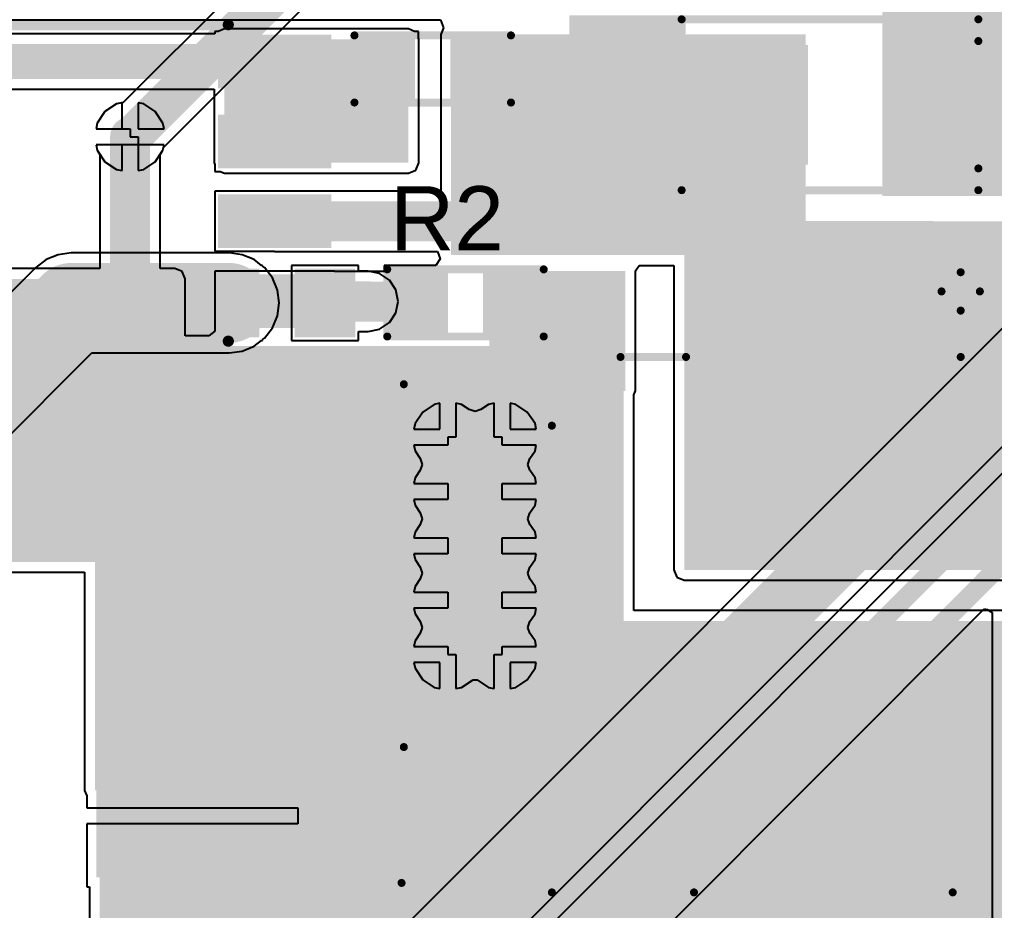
# Model space of a CAD drawing. Header units: millimetres. Extents: x 0 to 214, y 0 to 214.
# Drawn here: x 3.438 to 4.048, y 0.333 to 0.89 of the extents above; entities that cross this region are included whole.
import ezdxf

# ---------------------------------------------------------------- set-up
doc = ezdxf.new("R2010")
doc.units = ezdxf.units.MM
doc.header["$MEASUREMENT"] = 0
for name, color, linetype in [('BottomLayer', 5, 'Continuous'), ('BottomPaste', 16, 'Continuous'), ('BottomSolder', 6, 'Continuous'), ('TopLayer', 1, 'Continuous'), ('TopOverlay', 2, 'Continuous'), ('TopPaste', 8, 'Continuous'), ('TopSolder', 216, 'Continuous'), ('ViaHoleLayer', 16, 'Continuous')]:
    doc.layers.add(name, color=color, linetype=linetype)
doc.styles.add('Arial', font='', dxfattribs={"height": 0.2})
doc.styles.get('Arial').set_extended_font_data('Arial')

# ---------------------------------------------------------------- blocks, each defined once
blk = doc.blocks.new('SMA_2')
at = {"layer": 'TopLayer'}
for points in [[(-0.12795, 0.03346), (-0.02953, 0.03346), (-0.02953, -0.03346), (-0.12795, -0.03346)], [(0.02953, 0.03346), (0.12795, 0.03346), (0.12795, -0.03346), (0.02953, -0.03346)]]:
    blk.add_hatch(color=1, dxfattribs=at).paths.add_polyline_path(points)
at = {"layer": 'TopOverlay'}
for points in [[(-0.175, -0.05597), (-0.12906, -0.05597), (-0.12906, 0.05598), (-0.175, 0.05598)], [(-0.12992, 0.03638), (-0.1022, 0.03638), (-0.1022, 0.05598), (-0.12992, 0.05598)], [(-0.12992, -0.05598), (-0.1022, -0.05598), (-0.1022, -0.03638), (-0.12992, -0.03638)]]:
    blk.add_hatch(color=2, dxfattribs=at).paths.add_polyline_path(points)
at = {"layer": 'TopPaste'}
for points in [[(-0.12795, 0.03346), (-0.02953, 0.03346), (-0.02953, -0.03346), (-0.12795, -0.03346)], [(0.02953, 0.03346), (0.12795, 0.03346), (0.12795, -0.03346), (0.02953, -0.03346)]]:
    blk.add_hatch(color=8, dxfattribs=at).paths.add_polyline_path(points)
at = {"layer": 'TopSolder'}
for points in [[(-0.13195, 0.03746), (-0.02553, 0.03746), (-0.02553, -0.03746), (-0.13195, -0.03746)], [(0.02553, 0.03746), (0.13195, 0.03746), (0.13195, -0.03746), (0.02553, -0.03746)]]:
    blk.add_hatch(color=216, dxfattribs=at).paths.add_polyline_path(points)
at = {"layer": 'TopOverlay', "const_width": 0.005}
for points in [[(-0.10465, 0.05345), (0.08115, 0.05345)], [(0.08115, 0.03985), (0.08115, 0.05345)], [(0.08115, -0.05345), (0.08115, -0.03985)], [(-0.10465, -0.05345), (0.08115, -0.05345)]]:
    blk.add_lwpolyline(points, dxfattribs=at)
at = {"layer": 'TopOverlay', "const_width": 0.0025}
for points in [[(-0.1059, 0.05345, 1), (-0.1034, 0.05345, 1)], [(0.0799, 0.05345, 1), (0.0824, 0.05345, 1)], [(0.0799, 0.05345, 1), (0.0824, 0.05345, 1)], [(0.0799, 0.03985, 1), (0.0824, 0.03985, 1)], [(0.0799, -0.03985, 1), (0.0824, -0.03985, 1)], [(-0.1059, -0.05345, 1), (-0.1034, -0.05345, 1)], [(0.0799, -0.05345, 1), (0.0824, -0.05345, 1)], [(0.0799, -0.05345, 1), (0.0824, -0.05345, 1)]]:
    blk.add_lwpolyline(points, format="xyb", close=True, dxfattribs=at)
blk = doc.blocks.new('SOIC_8_207')
at = {"layer": 'TopLayer'}
for points in [[(-0.0735, 0.0622), (-0.1365, 0.0622), (-0.1365, 0.0878), (-0.0735, 0.0878)], [(0.13909, 0.0622), (0.0761, 0.0622), (0.0761, 0.0878), (0.13909, 0.0878)], [(-0.0735, 0.0122), (-0.1365, 0.0122), (-0.1365, 0.0378), (-0.0735, 0.0378)], [(0.13909, 0.0122), (0.0761, 0.0122), (0.0761, 0.0378), (0.13909, 0.0378)], [(-0.0735, -0.0378), (-0.1365, -0.0378), (-0.1365, -0.0122), (-0.0735, -0.0122)], [(0.13909, -0.0378), (0.0761, -0.0378), (0.0761, -0.0122), (0.13909, -0.0122)], [(-0.0735, -0.0878), (-0.1365, -0.0878), (-0.1365, -0.0622), (-0.0735, -0.0622)], [(0.13909, -0.0878), (0.0761, -0.0878), (0.0761, -0.0622), (0.13909, -0.0622)]]:
    blk.add_hatch(color=1, dxfattribs=at).paths.add_polyline_path(points)
at = {"layer": 'TopPaste'}
for points in [[(-0.0735, 0.0622), (-0.1365, 0.0622), (-0.1365, 0.0878), (-0.0735, 0.0878)], [(0.13909, 0.0622), (0.0761, 0.0622), (0.0761, 0.0878), (0.13909, 0.0878)], [(-0.0735, 0.0122), (-0.1365, 0.0122), (-0.1365, 0.0378), (-0.0735, 0.0378)], [(0.13909, 0.0122), (0.0761, 0.0122), (0.0761, 0.0378), (0.13909, 0.0378)], [(-0.0735, -0.0378), (-0.1365, -0.0378), (-0.1365, -0.0122), (-0.0735, -0.0122)], [(0.13909, -0.0378), (0.0761, -0.0378), (0.0761, -0.0122), (0.13909, -0.0122)], [(-0.0735, -0.0878), (-0.1365, -0.0878), (-0.1365, -0.0622), (-0.0735, -0.0622)], [(0.13909, -0.0878), (0.0761, -0.0878), (0.0761, -0.0622), (0.13909, -0.0622)]]:
    blk.add_hatch(color=8, dxfattribs=at).paths.add_polyline_path(points)
at = {"layer": 'TopSolder'}
for points in [[(-0.0695, 0.0582), (-0.1405, 0.0582), (-0.1405, 0.0918), (-0.0695, 0.0918)], [(0.14309, 0.0582), (0.0721, 0.0582), (0.0721, 0.0918), (0.14309, 0.0918)], [(-0.0695, 0.0082), (-0.1405, 0.0082), (-0.1405, 0.0418), (-0.0695, 0.0418)], [(0.14309, 0.0082), (0.0721, 0.0082), (0.0721, 0.0418), (0.14309, 0.0418)], [(-0.0695, -0.0418), (-0.1405, -0.0418), (-0.1405, -0.0082), (-0.0695, -0.0082)], [(0.14309, -0.0418), (0.0721, -0.0418), (0.0721, -0.0082), (0.14309, -0.0082)], [(-0.0695, -0.0918), (-0.1405, -0.0918), (-0.1405, -0.0582), (-0.0695, -0.0582)], [(0.14309, -0.0918), (0.0721, -0.0918), (0.0721, -0.0582), (0.14309, -0.0582)]]:
    blk.add_hatch(color=216, dxfattribs=at).paths.add_polyline_path(points)
at = {"layer": 'TopOverlay'}
for points, const_width in [([(-0.12253, 0.101, 1), (-0.13147, 0.101, 1)], 0.007), ([(-0.13322, 0.101, 1), (-0.12972, 0.101, 1)], 0.0035), ([(-0.12428, 0.101, 1), (-0.12078, 0.101, 1)], 0.0035), ([(-0.08025, 0.098, 1), (-0.07675, 0.098, 1)], 0.0035), ([(0.07675, 0.098, 1), (0.08025, 0.098, 1)], 0.0035), ([(-0.08025, -0.1, 1), (-0.07675, -0.1, 1)], 0.0035), ([(0.07675, -0.1, 1), (0.08025, -0.1, 1)], 0.0035)]:
    blk.add_lwpolyline(points, format="xyb", close=True, dxfattribs=dict(at, const_width=const_width))
at = {"layer": 'TopOverlay', "const_width": 0.007}
for points in [[(-0.0785, 0.098), (0.0785, 0.098)], [(-0.0785, -0.1), (0.0785, -0.1)]]:
    blk.add_lwpolyline(points, dxfattribs=at)
blk = doc.blocks.new('RES_0603_210')
at = {"layer": 'TopLayer'}
for points in [[(-0.015, 0.0175), (-0.015, -0.0175), (-0.045, -0.0175), (-0.045, 0.0175)], [(0.045, 0.0175), (0.045, -0.0175), (0.015, -0.0175), (0.015, 0.0175)]]:
    blk.add_hatch(color=1, dxfattribs=at).paths.add_polyline_path(points)
at = {"layer": 'TopPaste'}
for points in [[(-0.015, 0.0175), (-0.015, -0.0175), (-0.045, -0.0175), (-0.045, 0.0175)], [(0.045, 0.0175), (0.045, -0.0175), (0.015, -0.0175), (0.015, 0.0175)]]:
    blk.add_hatch(color=8, dxfattribs=at).paths.add_polyline_path(points)
at = {"layer": 'TopSolder'}
for points in [[(-0.011, 0.0215), (-0.011, -0.0215), (-0.049, -0.0215), (-0.049, 0.0215)], [(0.049, 0.0215), (0.049, -0.0215), (0.011, -0.0215), (0.011, 0.0215)]]:
    blk.add_hatch(color=216, dxfattribs=at).paths.add_polyline_path(points)
at = {"layer": 'TopOverlay', "const_width": 0.005}
for points in [[(-0.049, 0.021), (0.049, 0.021)], [(-0.049, -0.021), (-0.049, 0.021)], [(0.049, -0.021), (0.049, 0.021)], [(-0.049, -0.021), (0.049, -0.021)]]:
    blk.add_lwpolyline(points, dxfattribs=at)
at = {"layer": 'TopOverlay', "const_width": 0.0025}
for points in [[(-0.05025, 0.021, 1), (-0.04775, 0.021, 1)], [(-0.05025, 0.021, 1), (-0.04775, 0.021, 1)], [(0.04775, 0.021, 1), (0.05025, 0.021, 1)], [(0.04775, 0.021, 1), (0.05025, 0.021, 1)], [(-0.05025, -0.021, 1), (-0.04775, -0.021, 1)], [(-0.05025, -0.021, 1), (-0.04775, -0.021, 1)], [(0.04775, -0.021, 1), (0.05025, -0.021, 1)], [(0.04775, -0.021, 1), (0.05025, -0.021, 1)]]:
    blk.add_lwpolyline(points, format="xyb", close=True, dxfattribs=at)
blk = doc.blocks.new('RES_0603_211')
at = {"layer": 'TopLayer'}
for points in [[(-0.015, 0.0175), (-0.015, -0.0175), (-0.045, -0.0175), (-0.045, 0.0175)], [(0.045, 0.0175), (0.045, -0.0175), (0.015, -0.0175), (0.015, 0.0175)]]:
    blk.add_hatch(color=1, dxfattribs=at).paths.add_polyline_path(points)
at = {"layer": 'TopPaste'}
for points in [[(-0.015, 0.0175), (-0.015, -0.0175), (-0.045, -0.0175), (-0.045, 0.0175)], [(0.045, 0.0175), (0.045, -0.0175), (0.015, -0.0175), (0.015, 0.0175)]]:
    blk.add_hatch(color=8, dxfattribs=at).paths.add_polyline_path(points)
at = {"layer": 'TopSolder'}
for points in [[(-0.011, 0.0215), (-0.011, -0.0215), (-0.049, -0.0215), (-0.049, 0.0215)], [(0.049, 0.0215), (0.049, -0.0215), (0.011, -0.0215), (0.011, 0.0215)]]:
    blk.add_hatch(color=216, dxfattribs=at).paths.add_polyline_path(points)
at = {"layer": 'TopOverlay', "const_width": 0.005}
for points in [[(0.049, 0.021), (-0.049, 0.021)], [(-0.049, 0.021), (-0.049, -0.021)], [(0.049, 0.021), (0.049, -0.021)], [(0.049, -0.021), (-0.049, -0.021)]]:
    blk.add_lwpolyline(points, dxfattribs=at)
at = {"layer": 'TopOverlay', "const_width": 0.0025}
for points in [[(-0.05025, 0.021, 1), (-0.04775, 0.021, 1)], [(-0.05025, 0.021, 1), (-0.04775, 0.021, 1)], [(0.04775, 0.021, 1), (0.05025, 0.021, 1)], [(0.04775, 0.021, 1), (0.05025, 0.021, 1)], [(-0.05025, -0.021, 1), (-0.04775, -0.021, 1)], [(-0.05025, -0.021, 1), (-0.04775, -0.021, 1)], [(0.04775, -0.021, 1), (0.05025, -0.021, 1)], [(0.04775, -0.021, 1), (0.05025, -0.021, 1)]]:
    blk.add_lwpolyline(points, format="xyb", close=True, dxfattribs=at)
blk = doc.blocks.new('RES_0603_B_212')
at = {"layer": 'BottomLayer'}
for points in [[(-0.045, -0.0175), (-0.045, 0.0175), (-0.015, 0.0175), (-0.015, -0.0175)], [(0.015, -0.0175), (0.015, 0.0175), (0.045, 0.0175), (0.045, -0.0175)]]:
    blk.add_hatch(color=5, dxfattribs=at).paths.add_polyline_path(points)
at = {"layer": 'BottomPaste'}
for points in [[(-0.045, -0.0175), (-0.045, 0.0175), (-0.015, 0.0175), (-0.015, -0.0175)], [(0.015, -0.0175), (0.015, 0.0175), (0.045, 0.0175), (0.045, -0.0175)]]:
    blk.add_hatch(color=16, dxfattribs=at).paths.add_polyline_path(points)
at = {"layer": 'BottomSolder'}
for points in [[(-0.049, -0.0215), (-0.049, 0.0215), (-0.011, 0.0215), (-0.011, -0.0215)], [(0.011, -0.0215), (0.011, 0.0215), (0.049, 0.0215), (0.049, -0.0215)]]:
    blk.add_hatch(color=6, dxfattribs=at).paths.add_polyline_path(points)
blk = doc.blocks.new('VT1H471MI135000CE0_221')
at = {"layer": 'TopLayer'}
for points in [[(-0.32461, 0.03445), (-0.08051, 0.03445), (-0.08051, -0.03445), (-0.32461, -0.03445)], [(0.08051, 0.03445), (0.32461, 0.03445), (0.32461, -0.03445), (0.08051, -0.03445)]]:
    blk.add_hatch(color=1, dxfattribs=at).paths.add_polyline_path(points)
at = {"layer": 'TopPaste'}
for points in [[(-0.32461, 0.03445), (-0.08051, 0.03445), (-0.08051, -0.03445), (-0.32461, -0.03445)], [(0.08051, 0.03445), (0.32461, 0.03445), (0.32461, -0.03445), (0.08051, -0.03445)]]:
    blk.add_hatch(color=8, dxfattribs=at).paths.add_polyline_path(points)
at = {"layer": 'TopSolder'}
for points in [[(-0.32861, 0.03845), (-0.07651, 0.03845), (-0.07651, -0.03845), (-0.32861, -0.03845)], [(0.07651, 0.03845), (0.32861, 0.03845), (0.32861, -0.03845), (0.07651, -0.03845)]]:
    blk.add_hatch(color=216, dxfattribs=at).paths.add_polyline_path(points)
at = {"layer": 'TopOverlay'}
for points, const_width in [([(-0.26961, 0.13617), (-0.13578, 0.27)], 0.005), ([(-0.13578, 0.27), (0.269, 0.27)], 0.005), ([(0.269, 0.043), (0.269, 0.27)], 0.005), ([(-0.26961, 0.13617), (-0.26842, 0.042)], 0.005), ([(-0.30956, 0.048), (-0.30956, 0.108)], 0.01), ([(-0.33956, 0.077), (-0.27956, 0.077)], 0.01), ([(0.28422, 0.057), (0.34422, 0.057)], 0.01), ([(-0.26488, -0.1389), (-0.26367, -0.04299)], 0.005), ([(0.26758, -0.268), (0.26758, -0.042)], 0.005), ([(-0.26488, -0.1389), (-0.13578, -0.268)], 0.005), ([(-0.13578, -0.268), (0.26758, -0.268)], 0.005)]:
    blk.add_lwpolyline(points, dxfattribs=dict(at, const_width=const_width))
for points, const_width in [([(-0.13703, 0.27, 1), (-0.13453, 0.27, 1)], 0.0025), ([(-0.13703, 0.27, 1), (-0.13453, 0.27, 1)], 0.0025), ([(0.26775, 0.27, 1), (0.27025, 0.27, 1)], 0.0025), ([(0.26775, 0.27, 1), (0.27025, 0.27, 1)], 0.0025), ([(-0.27086, 0.13617, 1), (-0.26836, 0.13617, 1)], 0.0025), ([(-0.27086, 0.13617, 1), (-0.26836, 0.13617, 1)], 0.0025), ([(-0.31206, 0.108, 1), (-0.30706, 0.108, 1)], 0.005), ([(-0.34206, 0.077, 1), (-0.33706, 0.077, 1)], 0.005), ([(-0.28206, 0.077, 1), (-0.27706, 0.077, 1)], 0.005), ([(0.28172, 0.057, 1), (0.28672, 0.057, 1)], 0.005), ([(0.34172, 0.057, 1), (0.34672, 0.057, 1)], 0.005), ([(-0.31206, 0.048, 1), (-0.30706, 0.048, 1)], 0.005), ([(-0.26967, 0.042, 1), (-0.26717, 0.042, 1)], 0.0025), ([(0.26775, 0.043, 1), (0.27025, 0.043, 1)], 0.0025), ([(-0.26492, -0.04299, 1), (-0.26242, -0.04299, 1)], 0.0025), ([(0.26633, -0.042, 1), (0.26883, -0.042, 1)], 0.0025), ([(-0.26613, -0.1389, 1), (-0.26363, -0.1389, 1)], 0.0025), ([(-0.26613, -0.1389, 1), (-0.26363, -0.1389, 1)], 0.0025), ([(-0.13703, -0.268, 1), (-0.13453, -0.268, 1)], 0.0025), ([(-0.13703, -0.268, 1), (-0.13453, -0.268, 1)], 0.0025), ([(0.26633, -0.268, 1), (0.26883, -0.268, 1)], 0.0025), ([(0.26633, -0.268, 1), (0.26883, -0.268, 1)], 0.0025)]:
    blk.add_lwpolyline(points, format="xyb", close=True, dxfattribs=dict(at, const_width=const_width))
blk = doc.blocks.new('UWX1E101MCL1GB_222')
at = {"layer": 'TopLayer'}
for points in [[(-0.03937, 0.06496), (-0.03937, -0.06496), (-0.24803, -0.06496), (-0.24803, 0.06496)], [(0.24803, 0.06496), (0.24803, -0.06496), (0.03937, -0.06496), (0.03937, 0.06496)]]:
    blk.add_hatch(color=1, dxfattribs=at).paths.add_polyline_path(points)
at = {"layer": 'TopPaste'}
for points in [[(-0.03937, 0.06496), (-0.03937, -0.06496), (-0.24803, -0.06496), (-0.24803, 0.06496)], [(0.24803, 0.06496), (0.24803, -0.06496), (0.03937, -0.06496), (0.03937, 0.06496)]]:
    blk.add_hatch(color=8, dxfattribs=at).paths.add_polyline_path(points)
at = {"layer": 'TopSolder'}
for points in [[(-0.03537, 0.06896), (-0.03537, -0.06896), (-0.25203, -0.06896), (-0.25203, 0.06896)], [(0.25203, 0.06896), (0.25203, -0.06896), (0.03537, -0.06896), (0.03537, 0.06896)]]:
    blk.add_hatch(color=216, dxfattribs=at).paths.add_polyline_path(points)
at = {"layer": 'TopOverlay', "const_width": 0.005}
for points in [[(-0.167, 0.127), (-0.124, 0.17)], [(0.168, 0.17), (-0.124, 0.17)], [(0.168, 0.081), (0.168, 0.17)], [(-0.167, 0.086), (-0.167, 0.127)], [(-0.208, 0.074), (-0.208, 0.098)], [(-0.196, 0.086), (-0.22, 0.086)], [(0.168, -0.17), (0.168, -0.081)], [(-0.167, -0.127), (-0.167, -0.086)], [(-0.124, -0.17), (-0.167, -0.127)], [(0.168, -0.17), (-0.124, -0.17)]]:
    blk.add_lwpolyline(points, dxfattribs=at)
at = {"layer": 'TopOverlay', "const_width": 0.0025}
for points in [[(-0.12525, 0.17, 1), (-0.12275, 0.17, 1)], [(-0.12525, 0.17, 1), (-0.12275, 0.17, 1)], [(0.16675, 0.17, 1), (0.16925, 0.17, 1)], [(0.16675, 0.17, 1), (0.16925, 0.17, 1)], [(-0.16825, 0.127, 1), (-0.16575, 0.127, 1)], [(-0.16825, 0.127, 1), (-0.16575, 0.127, 1)], [(-0.20925, 0.098, 1), (-0.20675, 0.098, 1)], [(-0.22125, 0.086, 1), (-0.21875, 0.086, 1)], [(-0.19725, 0.086, 1), (-0.19475, 0.086, 1)], [(-0.16825, 0.086, 1), (-0.16575, 0.086, 1)], [(0.16675, 0.081, 1), (0.16925, 0.081, 1)], [(-0.20925, 0.074, 1), (-0.20675, 0.074, 1)], [(0.16675, -0.081, 1), (0.16925, -0.081, 1)], [(-0.16825, -0.086, 1), (-0.16575, -0.086, 1)], [(-0.16825, -0.127, 1), (-0.16575, -0.127, 1)], [(-0.16825, -0.127, 1), (-0.16575, -0.127, 1)], [(-0.12525, -0.17, 1), (-0.12275, -0.17, 1)], [(-0.12525, -0.17, 1), (-0.12275, -0.17, 1)], [(0.16675, -0.17, 1), (0.16925, -0.17, 1)], [(0.16675, -0.17, 1), (0.16925, -0.17, 1)]]:
    blk.add_lwpolyline(points, format="xyb", close=True, dxfattribs=at)

msp = doc.modelspace()

# ---------------------------------------------------------------- hatches: boundary and pattern name
at = {"layer": 'BottomLayer'}
h = msp.add_hatch(color=5, dxfattribs=at)
edge = h.paths.add_edge_path()
edge.add_arc((3.507, 0.817), 0.01181, 0, 360)
h = msp.add_hatch(color=5, dxfattribs=at)
edge = h.paths.add_edge_path()
edge.add_arc((3.656, 0.714), 0.01181, 0, 360)
h = msp.add_hatch(color=5, dxfattribs=at)
edge = h.paths.add_edge_path()
edge.add_arc((3.706, 0.629), 0.01181, 0, 360)
h = msp.add_hatch(color=5, dxfattribs=at)
edge = h.paths.add_edge_path()
edge.add_arc((3.74, 0.629), 0.01181, 0, 360)
h = msp.add_hatch(color=5, dxfattribs=at)
edge = h.paths.add_edge_path()
edge.add_arc((3.706, 0.595), 0.01181, 0, 360)
h = msp.add_hatch(color=5, dxfattribs=at)
edge = h.paths.add_edge_path()
edge.add_arc((3.74, 0.595), 0.01181, 0, 360)
h = msp.add_hatch(color=5, dxfattribs=at)
edge = h.paths.add_edge_path()
edge.add_arc((3.706, 0.561), 0.01181, 0, 360)
h = msp.add_hatch(color=5, dxfattribs=at)
edge = h.paths.add_edge_path()
edge.add_arc((3.74, 0.561), 0.01181, 0, 360)
h = msp.add_hatch(color=5, dxfattribs=at)
edge = h.paths.add_edge_path()
edge.add_arc((3.706, 0.527), 0.01181, 0, 360)
h = msp.add_hatch(color=5, dxfattribs=at)
edge = h.paths.add_edge_path()
edge.add_arc((3.74, 0.527), 0.01181, 0, 360)
h = msp.add_hatch(color=5, dxfattribs=at)
edge = h.paths.add_edge_path()
edge.add_arc((3.706, 0.493), 0.01181, 0, 360)
h = msp.add_hatch(color=5, dxfattribs=at)
edge = h.paths.add_edge_path()
edge.add_arc((3.74, 0.493), 0.01181, 0, 360)
at = {"layer": 'BottomSolder'}
h = msp.add_hatch(color=6, dxfattribs=at)
edge = h.paths.add_edge_path()
edge.add_arc((3.507, 0.817), 0.00591, 0, 360)
h = msp.add_hatch(color=6, dxfattribs=at)
edge = h.paths.add_edge_path()
edge.add_arc((3.656, 0.714), 0.00591, 0, 360)
h = msp.add_hatch(color=6, dxfattribs=at)
edge = h.paths.add_edge_path()
edge.add_arc((3.706, 0.629), 0.00591, 0, 360)
h = msp.add_hatch(color=6, dxfattribs=at)
edge = h.paths.add_edge_path()
edge.add_arc((3.74, 0.629), 0.00591, 0, 360)
h = msp.add_hatch(color=6, dxfattribs=at)
edge = h.paths.add_edge_path()
edge.add_arc((3.706, 0.595), 0.00591, 0, 360)
h = msp.add_hatch(color=6, dxfattribs=at)
edge = h.paths.add_edge_path()
edge.add_arc((3.74, 0.595), 0.00591, 0, 360)
h = msp.add_hatch(color=6, dxfattribs=at)
edge = h.paths.add_edge_path()
edge.add_arc((3.706, 0.561), 0.00591, 0, 360)
h = msp.add_hatch(color=6, dxfattribs=at)
edge = h.paths.add_edge_path()
edge.add_arc((3.74, 0.561), 0.00591, 0, 360)
h = msp.add_hatch(color=6, dxfattribs=at)
edge = h.paths.add_edge_path()
edge.add_arc((3.706, 0.527), 0.00591, 0, 360)
h = msp.add_hatch(color=6, dxfattribs=at)
edge = h.paths.add_edge_path()
edge.add_arc((3.74, 0.527), 0.00591, 0, 360)
h = msp.add_hatch(color=6, dxfattribs=at)
edge = h.paths.add_edge_path()
edge.add_arc((3.706, 0.493), 0.00591, 0, 360)
h = msp.add_hatch(color=6, dxfattribs=at)
edge = h.paths.add_edge_path()
edge.add_arc((3.74, 0.493), 0.00591, 0, 360)
at = {"layer": 'TopLayer'}
for points in [[(3.978, 0.78), (4.097, 0.78), (4.097, 0.936), (3.978, 0.936)], [(3.708, 0.743), (3.93, 0.743), (3.93, 0.881), (3.708, 0.881)], [(3.56609, 0.80071), (3.68125, 0.80071), (3.68125, 0.878), (3.56609, 0.878)], [(3.854, 0.546), (4.094, 0.546), (4.094, 0.764), (3.854, 0.764)], [(3.732, 0.658), (3.817, 0.658), (3.817, 0.733), (3.732, 0.733)], [(2.576, 0.608), (3.535, 0.608), (3.535, 0.728), (2.576, 0.728)], [(2.573, 0.551), (3.762, 0.551), (3.762, 0.686), (2.573, 0.686)], [(3.485, 0.408), (3.816, 0.408), (3.816, 0.686), (3.485, 0.686)], [(3.488, 0.084), (4.219, 0.084), (4.219, 0.514), (3.488, 0.514)]]:
    msp.add_hatch(color=1, dxfattribs=at).paths.add_polyline_path(points)
h = msp.add_hatch(color=1, dxfattribs=at)
edge = h.paths.add_edge_path()
edge.add_arc((3.507, 0.817), 0.01181, 0, 360)
h = msp.add_hatch(color=1, dxfattribs=at)
edge = h.paths.add_edge_path()
edge.add_arc((3.656, 0.714), 0.01181, 0, 360)
h = msp.add_hatch(color=1, dxfattribs=at)
edge = h.paths.add_edge_path()
edge.add_arc((3.706, 0.629), 0.01181, 0, 360)
h = msp.add_hatch(color=1, dxfattribs=at)
edge = h.paths.add_edge_path()
edge.add_arc((3.74, 0.629), 0.01181, 0, 360)
h = msp.add_hatch(color=1, dxfattribs=at)
edge = h.paths.add_edge_path()
edge.add_arc((3.706, 0.595), 0.01181, 0, 360)
h = msp.add_hatch(color=1, dxfattribs=at)
edge = h.paths.add_edge_path()
edge.add_arc((3.74, 0.595), 0.01181, 0, 360)
h = msp.add_hatch(color=1, dxfattribs=at)
edge = h.paths.add_edge_path()
edge.add_arc((3.706, 0.561), 0.01181, 0, 360)
h = msp.add_hatch(color=1, dxfattribs=at)
edge = h.paths.add_edge_path()
edge.add_arc((3.74, 0.561), 0.01181, 0, 360)
h = msp.add_hatch(color=1, dxfattribs=at)
edge = h.paths.add_edge_path()
edge.add_arc((3.706, 0.527), 0.01181, 0, 360)
h = msp.add_hatch(color=1, dxfattribs=at)
edge = h.paths.add_edge_path()
edge.add_arc((3.74, 0.527), 0.01181, 0, 360)
h = msp.add_hatch(color=1, dxfattribs=at)
edge = h.paths.add_edge_path()
edge.add_arc((3.706, 0.493), 0.01181, 0, 360)
h = msp.add_hatch(color=1, dxfattribs=at)
edge = h.paths.add_edge_path()
edge.add_arc((3.74, 0.493), 0.01181, 0, 360)
at = {"layer": 'TopSolder'}
h = msp.add_hatch(color=216, dxfattribs=at)
edge = h.paths.add_edge_path()
edge.add_arc((3.507, 0.817), 0.00591, 0, 360)
h = msp.add_hatch(color=216, dxfattribs=at)
edge = h.paths.add_edge_path()
edge.add_arc((3.656, 0.714), 0.00591, 0, 360)
h = msp.add_hatch(color=216, dxfattribs=at)
edge = h.paths.add_edge_path()
edge.add_arc((3.706, 0.629), 0.00591, 0, 360)
h = msp.add_hatch(color=216, dxfattribs=at)
edge = h.paths.add_edge_path()
edge.add_arc((3.74, 0.629), 0.00591, 0, 360)
h = msp.add_hatch(color=216, dxfattribs=at)
edge = h.paths.add_edge_path()
edge.add_arc((3.706, 0.595), 0.00591, 0, 360)
h = msp.add_hatch(color=216, dxfattribs=at)
edge = h.paths.add_edge_path()
edge.add_arc((3.74, 0.595), 0.00591, 0, 360)
h = msp.add_hatch(color=216, dxfattribs=at)
edge = h.paths.add_edge_path()
edge.add_arc((3.706, 0.561), 0.00591, 0, 360)
h = msp.add_hatch(color=216, dxfattribs=at)
edge = h.paths.add_edge_path()
edge.add_arc((3.74, 0.561), 0.00591, 0, 360)
h = msp.add_hatch(color=216, dxfattribs=at)
edge = h.paths.add_edge_path()
edge.add_arc((3.706, 0.527), 0.00591, 0, 360)
h = msp.add_hatch(color=216, dxfattribs=at)
edge = h.paths.add_edge_path()
edge.add_arc((3.74, 0.527), 0.00591, 0, 360)
h = msp.add_hatch(color=216, dxfattribs=at)
edge = h.paths.add_edge_path()
edge.add_arc((3.706, 0.493), 0.00591, 0, 360)
h = msp.add_hatch(color=216, dxfattribs=at)
edge = h.paths.add_edge_path()
edge.add_arc((3.74, 0.493), 0.00591, 0, 360)
at = {"layer": 'ViaHoleLayer'}
h = msp.add_hatch(color=16, dxfattribs=at)
edge = h.paths.add_edge_path()
edge.add_arc((3.507, 0.817), 0.00591, 0, 360)
h = msp.add_hatch(color=16, dxfattribs=at)
edge = h.paths.add_edge_path()
edge.add_arc((3.656, 0.714), 0.00591, 0, 360)
h = msp.add_hatch(color=16, dxfattribs=at)
edge = h.paths.add_edge_path()
edge.add_arc((3.706, 0.629), 0.00591, 0, 360)
h = msp.add_hatch(color=16, dxfattribs=at)
edge = h.paths.add_edge_path()
edge.add_arc((3.74, 0.629), 0.00591, 0, 360)
h = msp.add_hatch(color=16, dxfattribs=at)
edge = h.paths.add_edge_path()
edge.add_arc((3.706, 0.595), 0.00591, 0, 360)
h = msp.add_hatch(color=16, dxfattribs=at)
edge = h.paths.add_edge_path()
edge.add_arc((3.74, 0.595), 0.00591, 0, 360)
h = msp.add_hatch(color=16, dxfattribs=at)
edge = h.paths.add_edge_path()
edge.add_arc((3.706, 0.561), 0.00591, 0, 360)
h = msp.add_hatch(color=16, dxfattribs=at)
edge = h.paths.add_edge_path()
edge.add_arc((3.74, 0.561), 0.00591, 0, 360)
h = msp.add_hatch(color=16, dxfattribs=at)
edge = h.paths.add_edge_path()
edge.add_arc((3.706, 0.527), 0.00591, 0, 360)
h = msp.add_hatch(color=16, dxfattribs=at)
edge = h.paths.add_edge_path()
edge.add_arc((3.74, 0.527), 0.00591, 0, 360)
h = msp.add_hatch(color=16, dxfattribs=at)
edge = h.paths.add_edge_path()
edge.add_arc((3.706, 0.493), 0.00591, 0, 360)
h = msp.add_hatch(color=16, dxfattribs=at)
edge = h.paths.add_edge_path()
edge.add_arc((3.74, 0.493), 0.00591, 0, 360)

# ---------------------------------------------------------------- linework, layer by layer
at = {"layer": 'BottomLayer'}
for p, q in [((3.64314, 0.97881), (3.50271, 0.83838)), ((3.52789, 0.81021), (3.67534, 0.95766)), ((3.49849, 0.83755), (3.49128, 0.83272)), ((3.50271, 0.83838), (3.49849, 0.83755)), ((3.49128, 0.83272), (3.48645, 0.82551)), ((3.48645, 0.82551), (3.48576, 0.822)), ((3.48576, 0.822), (3.507, 0.822)), ((3.507, 0.822), (3.507, 0.817)), ((3.502, 0.812), (3.48576, 0.812)), ((3.48576, 0.812), (3.48645, 0.80849)), ((3.502, 0.79576), (3.502, 0.812)), ((3.507, 0.817), (3.512, 0.817)), ((3.512, 0.817), (3.512, 0.79576)), ((3.48645, 0.80849), (3.49128, 0.80128)), ((3.52272, 0.80128), (3.52755, 0.80849)), ((3.52755, 0.80849), (3.52789, 0.81021)), ((3.49128, 0.80128), (3.49849, 0.79645)), ((3.51551, 0.79645), (3.52272, 0.80128)), ((3.49849, 0.79645), (3.502, 0.79576)), ((3.512, 0.79576), (3.51551, 0.79645)), ((4.14978, 0.79386), (3.65126, 0.29535)), ((3.68888, 0.25879), (4.19376, 0.76368)), ((4.19876, 0.75207), (3.75635, 0.30965)), ((3.45437, 0.74008), (3.44789, 0.73511)), ((3.46191, 0.7432), (3.45437, 0.74008)), ((3.47, 0.74427), (3.46191, 0.7432)), ((3.569, 0.74427), (3.47, 0.74427)), ((3.57709, 0.7432), (3.569, 0.74427)), ((3.58463, 0.74008), (3.57709, 0.7432)), ((3.5893, 0.7365), (3.58463, 0.74008)), ((3.44789, 0.73511), (3.41811, 0.70533)), ((3.44789, 0.73511), (3.44789, 0.73511)), ((3.59, 0.7365), (3.5893, 0.7365)), ((3.59, 0.73596), (3.59, 0.7365)), ((3.59111, 0.73511), (3.59, 0.73596)), ((3.59608, 0.72863), (3.59111, 0.73511)), ((3.65, 0.7365), (3.608, 0.7365)), ((3.608, 0.7365), (3.608, 0.6895)), ((3.65, 0.73286), (3.65, 0.7365)), ((3.656, 0.73286), (3.65, 0.73286)), ((3.66322, 0.73143), (3.656, 0.73286)), ((3.5992, 0.72109), (3.59608, 0.72863)), ((3.66934, 0.72734), (3.66322, 0.73143)), ((3.67343, 0.72122), (3.66934, 0.72734)), ((3.60027, 0.713), (3.5992, 0.72109)), ((3.67486, 0.714), (3.67343, 0.72122)), ((3.5992, 0.70491), (3.60027, 0.713)), ((3.67343, 0.70678), (3.67486, 0.714)), ((3.59608, 0.69737), (3.5992, 0.70491)), ((3.66934, 0.70066), (3.67343, 0.70678)), ((3.59111, 0.69089), (3.59608, 0.69737)), ((3.656, 0.69514), (3.66322, 0.69657)), ((3.66322, 0.69657), (3.66934, 0.70066)), ((3.59, 0.69004), (3.59111, 0.69089)), ((3.59, 0.6895), (3.59, 0.69004)), ((3.65, 0.6895), (3.65, 0.69514)), ((3.65, 0.69514), (3.656, 0.69514)), ((3.57709, 0.6828), (3.58463, 0.68592)), ((3.58463, 0.68592), (3.5893, 0.6895)), ((3.5893, 0.6895), (3.59, 0.6895)), ((3.608, 0.6895), (3.65, 0.6895)), ((3.41349, 0.61227), (3.48295, 0.68173)), ((3.48295, 0.68173), (3.569, 0.68173)), ((3.569, 0.68173), (3.57709, 0.6828)), ((3.69749, 0.64955), (3.69028, 0.64472)), ((3.701, 0.65024), (3.69749, 0.64955)), ((3.701, 0.634), (3.701, 0.65024)), ((3.71451, 0.64955), (3.711, 0.65024)), ((3.711, 0.65024), (3.711, 0.629)), ((3.71933, 0.64632), (3.71451, 0.64955)), ((3.73149, 0.64955), (3.72667, 0.64632)), ((3.735, 0.65024), (3.73149, 0.64955)), ((3.735, 0.629), (3.735, 0.65024)), ((3.74851, 0.64955), (3.745, 0.65024)), ((3.745, 0.65024), (3.745, 0.634)), ((3.75572, 0.64472), (3.74851, 0.64955)), ((3.69028, 0.64472), (3.68545, 0.63751)), ((3.723, 0.64514), (3.71933, 0.64632)), ((3.72667, 0.64632), (3.723, 0.64514)), ((3.76055, 0.63751), (3.75572, 0.64472)), ((3.68545, 0.63751), (3.68476, 0.634)), ((3.76124, 0.634), (3.76055, 0.63751)), ((3.68476, 0.634), (3.701, 0.634)), ((3.711, 0.629), (3.706, 0.629)), ((3.706, 0.629), (3.706, 0.624)), ((3.74, 0.629), (3.735, 0.629)), ((3.74, 0.624), (3.74, 0.629)), ((3.745, 0.634), (3.76124, 0.634)), ((3.706, 0.624), (3.68476, 0.624)), ((3.68476, 0.624), (3.68545, 0.62049)), ((3.76124, 0.624), (3.74, 0.624)), ((3.76055, 0.62049), (3.76124, 0.624)), ((3.68545, 0.62049), (3.68868, 0.61567)), ((3.75732, 0.61567), (3.76055, 0.62049)), ((3.68868, 0.61567), (3.68986, 0.612)), ((3.68986, 0.612), (3.68868, 0.60833)), ((3.75614, 0.612), (3.75732, 0.61567)), ((3.75732, 0.60833), (3.75614, 0.612)), ((3.68868, 0.60833), (3.68545, 0.60351)), ((3.76055, 0.60351), (3.75732, 0.60833)), ((3.68545, 0.60351), (3.68476, 0.6)), ((3.68476, 0.6), (3.706, 0.6)), ((3.706, 0.6), (3.706, 0.59)), ((3.74, 0.59), (3.74, 0.6)), ((3.74, 0.6), (3.76124, 0.6)), ((3.76124, 0.6), (3.76055, 0.60351)), ((3.706, 0.59), (3.68476, 0.59)), ((3.68476, 0.59), (3.68545, 0.58649)), ((3.68545, 0.58649), (3.68868, 0.58167)), ((3.76124, 0.59), (3.74, 0.59)), ((3.75732, 0.58167), (3.76055, 0.58649)), ((3.76055, 0.58649), (3.76124, 0.59)), ((3.68868, 0.58167), (3.68986, 0.578)), ((3.75614, 0.578), (3.75732, 0.58167)), ((3.68868, 0.57433), (3.68545, 0.56951)), ((3.68986, 0.578), (3.68868, 0.57433)), ((3.75732, 0.57433), (3.75614, 0.578)), ((3.76055, 0.56951), (3.75732, 0.57433)), ((3.68545, 0.56951), (3.68476, 0.566)), ((3.76124, 0.566), (3.76055, 0.56951)), ((3.68476, 0.566), (3.706, 0.566)), ((3.706, 0.566), (3.706, 0.556)), ((3.74, 0.556), (3.74, 0.566)), ((3.74, 0.566), (3.76124, 0.566)), ((3.706, 0.556), (3.68476, 0.556)), ((3.68476, 0.556), (3.68545, 0.55249)), ((3.76124, 0.556), (3.74, 0.556)), ((3.76055, 0.55249), (3.76124, 0.556)), ((3.68545, 0.55249), (3.68868, 0.54767)), ((3.75732, 0.54767), (3.76055, 0.55249)), ((3.68868, 0.54767), (3.68986, 0.544)), ((3.68986, 0.544), (3.68868, 0.54033)), ((3.75614, 0.544), (3.75732, 0.54767)), ((3.75732, 0.54033), (3.75614, 0.544)), ((3.68868, 0.54033), (3.68545, 0.53551)), ((3.76055, 0.53551), (3.75732, 0.54033)), ((3.68545, 0.53551), (3.68476, 0.532)), ((3.68476, 0.532), (3.706, 0.532)), ((3.706, 0.532), (3.706, 0.522)), ((3.74, 0.522), (3.74, 0.532)), ((3.74, 0.532), (3.76124, 0.532)), ((3.76124, 0.532), (3.76055, 0.53551)), ((3.706, 0.522), (3.68476, 0.522)), ((3.68476, 0.522), (3.68545, 0.51849)), ((3.76124, 0.522), (3.74, 0.522)), ((3.76055, 0.51849), (3.76124, 0.522)), ((3.81024, 0.28993), (4.04187, 0.52157)), ((4.04187, 0.52157), (4.04371, 0.52122)), ((4.04371, 0.52122), (4.04676, 0.51939)), ((4.04676, 0.51939), (4.04676, 0.19707)), ((3.68545, 0.51849), (3.68868, 0.51367)), ((3.68868, 0.51367), (3.68986, 0.51)), ((3.75614, 0.51), (3.75732, 0.51367)), ((3.75732, 0.51367), (3.76055, 0.51849)), ((3.68986, 0.51), (3.68868, 0.50633)), ((3.75732, 0.50633), (3.75614, 0.51)), ((3.68545, 0.50151), (3.68476, 0.498)), ((3.68868, 0.50633), (3.68545, 0.50151)), ((3.76055, 0.50151), (3.75732, 0.50633)), ((3.76124, 0.498), (3.76055, 0.50151)), ((3.68476, 0.498), (3.706, 0.498)), ((3.706, 0.498), (3.706, 0.493)), ((3.74, 0.493), (3.74, 0.498)), ((3.74, 0.498), (3.76124, 0.498)), ((3.706, 0.493), (3.711, 0.493)), ((3.711, 0.493), (3.711, 0.47176)), ((3.735, 0.47176), (3.735, 0.493)), ((3.735, 0.493), (3.74, 0.493)), ((3.701, 0.488), (3.68476, 0.488)), ((3.68476, 0.488), (3.68545, 0.48449)), ((3.68545, 0.48449), (3.69028, 0.47728)), ((3.701, 0.47176), (3.701, 0.488)), ((3.76124, 0.488), (3.745, 0.488)), ((3.745, 0.488), (3.745, 0.47176)), ((3.75572, 0.47728), (3.76055, 0.48449)), ((3.76055, 0.48449), (3.76124, 0.488)), ((3.69028, 0.47728), (3.69749, 0.47245)), ((3.71451, 0.47245), (3.72172, 0.47728)), ((3.72172, 0.47728), (3.72428, 0.47728)), ((3.72428, 0.47728), (3.73149, 0.47245)), ((3.74851, 0.47245), (3.75572, 0.47728)), ((3.69749, 0.47245), (3.701, 0.47176)), ((3.711, 0.47176), (3.71451, 0.47245)), ((3.73149, 0.47245), (3.735, 0.47176)), ((3.745, 0.47176), (3.74851, 0.47245))]:
    msp.add_line(p, q, dxfattribs=at)
for points, const_width in [([(3.508, 0.817), (3.662, 0.971)], 0.025), ([(3.507, 0.817), (3.508, 0.817)], 0.025), ([(3.66212, 0.26912), (4.176, 0.783)], 0.04), ([(3.765, 0.301), (4.211, 0.747)], 0.012), ([(3.38222, 0.62522), (3.47, 0.713)], 0.05), ([(3.47, 0.713), (3.569, 0.713)], 0.05), ([(3.798, 0.295), (4.234, 0.731)], 0.012), ([(3.629, 0.713), (3.63, 0.714)], 0.025), ([(3.63, 0.714), (3.656, 0.714)], 0.025)]:
    msp.add_lwpolyline(points, dxfattribs=dict(at, const_width=const_width))
for points, const_width in [([(3.50075, 0.817, 1), (3.51325, 0.817, 1)], 0.0125), ([(3.50175, 0.817, 1), (3.51425, 0.817, 1)], 0.0125), ([(3.50175, 0.817, 1), (3.51425, 0.817, 1)], 0.0125), ([(3.4575, 0.713, 1), (3.4825, 0.713, 1)], 0.025), ([(3.4575, 0.713, 1), (3.4825, 0.713, 1)], 0.025), ([(3.5565, 0.713, 1), (3.5815, 0.713, 1)], 0.025), ([(3.62275, 0.713, 1), (3.63525, 0.713, 1)], 0.0125), ([(3.62375, 0.714, 1), (3.63625, 0.714, 1)], 0.0125), ([(3.62375, 0.714, 1), (3.63625, 0.714, 1)], 0.0125), ([(3.64975, 0.714, 1), (3.66225, 0.714, 1)], 0.0125)]:
    msp.add_lwpolyline(points, format="xyb", close=True, dxfattribs=dict(at, const_width=const_width))
at = {"layer": 'TopLayer'}
for p, q in [((3.22182, 0.89004), (3.70132, 0.89004)), ((3.70132, 0.89004), (3.70318, 0.88504)), ((3.56009, 0.88143), (3.42249, 0.88143)), ((3.56222, 0.88289), (3.56009, 0.88289)), ((3.56009, 0.88289), (3.56009, 0.88143)), ((3.56609, 0.88449), (3.56222, 0.88289)), ((3.68125, 0.88449), (3.56609, 0.88449)), ((3.68512, 0.88289), (3.68125, 0.88449)), ((3.68749, 0.88289), (3.68512, 0.88289)), ((3.68749, 0.87862), (3.68749, 0.88289)), ((3.70318, 0.88504), (3.70151, 0.881)), ((3.70151, 0.881), (3.70151, 0.78296)), ((3.68775, 0.878), (3.68749, 0.87862)), ((3.68775, 0.80071), (3.68775, 0.878)), ((3.42249, 0.84676), (3.5596, 0.84676)), ((3.5596, 0.84676), (3.5596, 0.80071)), ((3.49849, 0.83755), (3.49128, 0.83272)), ((3.502, 0.83824), (3.49849, 0.83755)), ((3.502, 0.822), (3.502, 0.83824)), ((3.51551, 0.83755), (3.512, 0.83824)), ((3.512, 0.83824), (3.512, 0.822)), ((3.52272, 0.83272), (3.51551, 0.83755)), ((3.49128, 0.83272), (3.48645, 0.82551)), ((3.52755, 0.82551), (3.52272, 0.83272)), ((3.48645, 0.82551), (3.48576, 0.822)), ((3.52824, 0.822), (3.52755, 0.82551)), ((3.48576, 0.822), (3.502, 0.822)), ((3.512, 0.822), (3.52824, 0.822)), ((3.52824, 0.812), (3.48576, 0.812)), ((3.48576, 0.812), (3.48645, 0.80849)), ((3.52755, 0.80849), (3.52824, 0.812)), ((3.48645, 0.80849), (3.48814, 0.80597)), ((3.48814, 0.80597), (3.48814, 0.73449)), ((3.52586, 0.80597), (3.52755, 0.80849)), ((3.52586, 0.73449), (3.52586, 0.80597)), ((3.5596, 0.80071), (3.56009, 0.79951)), ((3.68584, 0.79612), (3.68775, 0.80071)), ((3.56009, 0.79951), (3.56009, 0.7953)), ((3.56009, 0.7953), (3.56347, 0.7953)), ((3.56347, 0.7953), (3.56609, 0.79421)), ((3.56609, 0.79421), (3.68125, 0.79421)), ((3.68125, 0.79421), (3.68584, 0.79612)), ((3.59725, 0.78289), (3.56009, 0.78289)), ((3.56009, 0.78289), (3.56009, 0.7453)), ((3.59759, 0.78296), (3.59725, 0.78289)), ((3.70151, 0.78296), (3.59759, 0.78296)), ((3.56009, 0.7453), (3.59725, 0.7453)), ((3.59725, 0.7453), (3.59759, 0.74523)), ((3.59759, 0.74523), (3.6994, 0.74523)), ((3.6994, 0.74523), (3.70117, 0.74051)), ((3.70117, 0.74051), (3.69845, 0.7365)), ((3.48814, 0.73449), (3.4305, 0.73449)), ((3.535, 0.73449), (3.52586, 0.73449)), ((3.53959, 0.73259), (3.535, 0.73449)), ((3.59725, 0.73289), (3.56009, 0.73289)), ((3.56009, 0.73289), (3.56009, 0.6953)), ((3.59759, 0.73296), (3.59725, 0.73289)), ((3.59793, 0.73289), (3.59759, 0.73296)), ((3.63509, 0.73289), (3.59793, 0.73289)), ((3.63509, 0.73266), (3.63509, 0.73289)), ((3.666, 0.73266), (3.63509, 0.73266)), ((3.69845, 0.7365), (3.666, 0.7365)), ((3.666, 0.7365), (3.666, 0.73266)), ((3.82349, 0.733), (3.82584, 0.73651)), ((3.82349, 0.658), (3.82349, 0.733)), ((3.82584, 0.73651), (3.84751, 0.73651)), ((3.84751, 0.73651), (3.84751, 0.546)), ((3.54149, 0.728), (3.53959, 0.73259)), ((3.54149, 0.69249), (3.54149, 0.728)), ((3.55626, 0.69249), (3.54149, 0.69249)), ((3.56009, 0.6953), (3.55626, 0.69249)), ((3.82249, 0.65559), (3.82349, 0.658)), ((3.82249, 0.52049), (3.82249, 0.65559)), ((3.071, 0.54451), (3.47851, 0.54451)), ((3.47851, 0.54451), (3.47851, 0.408)), ((3.84751, 0.546), (3.84941, 0.54141)), ((3.84941, 0.54141), (3.854, 0.53951)), ((3.854, 0.53951), (4.094, 0.53951)), ((4.219, 0.52049), (3.82249, 0.52049)), ((3.47851, 0.408), (3.47991, 0.4046)), ((3.47991, 0.4046), (3.47991, 0.39713)), ((3.47991, 0.39713), (3.61196, 0.39713)), ((3.61196, 0.39713), (3.61196, 0.38713)), ((3.61196, 0.38713), (3.47991, 0.38713)), ((3.47991, 0.38713), (3.47991, 0.34768)), ((3.47991, 0.34768), (3.48151, 0.34768)), ((3.48151, 0.34768), (3.48151, 0.148))]:
    msp.add_line(p, q, dxfattribs=at)
for points, const_width in [([(3.38499, 0.86409), (3.59759, 0.86409)], 0.022), ([(3.507, 0.7061), (3.507, 0.817)], 0.025), ([(3.59759, 0.76409), (3.725, 0.76409)], 0.025), ([(3.59759, 0.71409), (3.59789, 0.7138)], 0.025), ([(3.59789, 0.7138), (3.6862, 0.7138)], 0.025), ([(3.6862, 0.7138), (3.687, 0.713)], 0.025), ([(3.747, 0.47), (3.747, 0.713)], 0.025), ([(3.48999, 0.68909), (3.507, 0.7061)], 0.025), ([(3.72031, 0.44331), (3.747, 0.47)], 0.025), ([(3.72031, 0.41407), (3.72031, 0.44331)], 0.025), ([(3.69836, 0.39213), (3.72031, 0.41407)], 0.025), ([(3.61196, 0.39213), (3.69836, 0.39213)], 0.025), ([(3.69836, 0.39213), (3.91747, 0.39213)], 0.025), ([(3.91747, 0.39213), (3.94109, 0.3685)], 0.025), ([(3.92404, 0.35145), (3.94109, 0.3685)], 0.025), ([(3.92404, 0.22935), (3.92404, 0.35145)], 0.025)]:
    msp.add_lwpolyline(points, dxfattribs=dict(at, const_width=const_width))
for points, const_width in [([(3.59209, 0.86409, 1), (3.60309, 0.86409, 1)], 0.011), ([(3.50075, 0.817, 1), (3.51325, 0.817, 1)], 0.0125), ([(3.59134, 0.76409, 1), (3.60384, 0.76409, 1)], 0.0125), ([(3.71875, 0.76409, 1), (3.73125, 0.76409, 1)], 0.0125), ([(3.59134, 0.71409, 1), (3.60384, 0.71409, 1)], 0.0125), ([(3.59164, 0.7138, 1), (3.60414, 0.7138, 1)], 0.0125), ([(3.59164, 0.7138, 1), (3.60414, 0.7138, 1)], 0.0125), ([(3.67995, 0.7138, 1), (3.69245, 0.7138, 1)], 0.0125), ([(3.67995, 0.7138, 1), (3.69245, 0.7138, 1)], 0.0125), ([(3.68075, 0.713, 1), (3.69325, 0.713, 1)], 0.0125), ([(3.74075, 0.713, 1), (3.75325, 0.713, 1)], 0.0125), ([(3.50075, 0.7061, 1), (3.51325, 0.7061, 1)], 0.0125), ([(3.50075, 0.7061, 1), (3.51325, 0.7061, 1)], 0.0125), ([(3.48374, 0.68909, 1), (3.49624, 0.68909, 1)], 0.0125), ([(3.74075, 0.47, 1), (3.75325, 0.47, 1)], 0.0125), ([(3.74075, 0.47, 1), (3.75325, 0.47, 1)], 0.0125), ([(3.71406, 0.44331, 1), (3.72656, 0.44331, 1)], 0.0125), ([(3.71406, 0.44331, 1), (3.72656, 0.44331, 1)], 0.0125), ([(3.71406, 0.41407, 1), (3.72656, 0.41407, 1)], 0.0125), ([(3.71406, 0.41407, 1), (3.72656, 0.41407, 1)], 0.0125), ([(3.60571, 0.39213, 1), (3.61821, 0.39213, 1)], 0.0125), ([(3.69211, 0.39213, 1), (3.70461, 0.39213, 1)], 0.0125), ([(3.69211, 0.39213, 1), (3.70461, 0.39213, 1)], 0.0125), ([(3.69211, 0.39213, 1), (3.70461, 0.39213, 1)], 0.0125), ([(3.91122, 0.39213, 1), (3.92372, 0.39213, 1)], 0.0125), ([(3.91122, 0.39213, 1), (3.92372, 0.39213, 1)], 0.0125), ([(3.93484, 0.3685, 1), (3.94734, 0.3685, 1)], 0.0125), ([(3.93484, 0.3685, 1), (3.94734, 0.3685, 1)], 0.0125), ([(3.91779, 0.35145, 1), (3.93029, 0.35145, 1)], 0.0125), ([(3.91779, 0.35145, 1), (3.93029, 0.35145, 1)], 0.0125)]:
    msp.add_lwpolyline(points, format="xyb", close=True, dxfattribs=dict(at, const_width=const_width))

# ---------------------------------------------------------------- block references
for name, p in [('SOIC_8_207', (3.48999, 0.78909)), ('SMA_2', (3.957, 0.837)), ('RES_0603_210', (3.69649, 0.85939)), ('RES_0603_B_212', (3.599, 0.713)), ('VT1H471MI135000CE0_221', (3.4094, 0.39213))]:
    msp.add_blockref(name, p)
for name, p, rotation in [('UWX1E101MCL1GB_222', (3.94109, 0.5122), 270), ('RES_0603_211', (3.717, 0.713), 180)]:
    msp.add_blockref(name, p, dxfattribs=dict(rotation=rotation))

# ---------------------------------------------------------------- texts
at = {"layer": 'TopOverlay', "style": 'Arial'}
msp.add_text('R2', height=0.04, dxfattribs=at).set_placement((3.66968, 0.74601))

doc.saveas('drawing.dxf')
